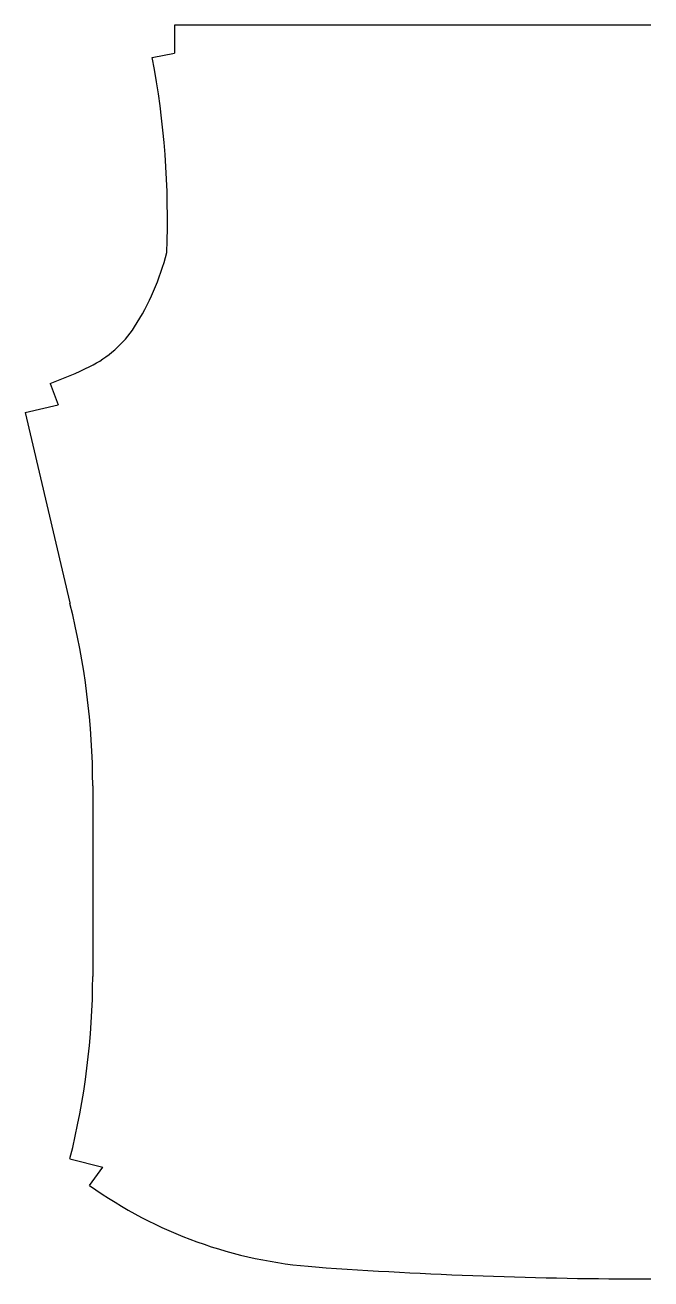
# Model space of a CAD drawing. Extents: x 1045 to 1397, y 123 to 829.
import ezdxf

# ---------------------------------------------------------------- set-up
doc = ezdxf.new("R2010")
doc.units = 0
doc.header["$MEASUREMENT"] = 0
doc.layers.add('2_L_SEAM_ALLOWANCE_3', color=5, linetype='Continuous')

msp = doc.modelspace()

# ---------------------------------------------------------------- linework, layer by layer
at = {"layer": '2_L_SEAM_ALLOWANCE_3', "color": 5, "linetype": 'Continuous', "lineweight": 25}
for p, q in [((1397, 828.67), (1129.12, 828.67)), ((1129.12, 828.67), (1129.12, 812.8)), ((1116.65, 810.41), (1129.12, 812.8)), ((1059.34, 627.09), (1063.71, 615.17)), ((1045.16, 610.83), (1063.71, 615.17)), ((1045.16, 610.83), (1070.29, 503.64)), ((1083.18, 400.8), (1083.18, 293.61)), ((1070.37, 191.11), (1088.83, 186.42)), ((1081.44, 176.1), (1088.83, 186.42))]:
    msp.add_line(p, q, dxfattribs=at)
for centre, radius, start, end in [((647.16, 720.51), 478.02, -2.37454, 10.84065), ((991.31, 733.77), 137.49, -32.97751, -13.91679), ((1053.55, 693.38), 63.3, -63.75541, -32.97751), ((981.01, 840.51), 227.34, -69.84741, -63.75541), ((1088.83, 507.98), 19.05, -166.80939, -165.74997), ((666.78, 400.8), 416.4, 0, 14.25003), ((666.78, 293.61), 416.4, -14.25003, 0), ((1226.25, 378.23), 248.65, -125.61961, -94.09082), ((1397, 2765.63), 2642.16, -94.09082, -90)]:
    msp.add_arc(centre, radius, start, end, dxfattribs=at)

doc.saveas('drawing.dxf')
